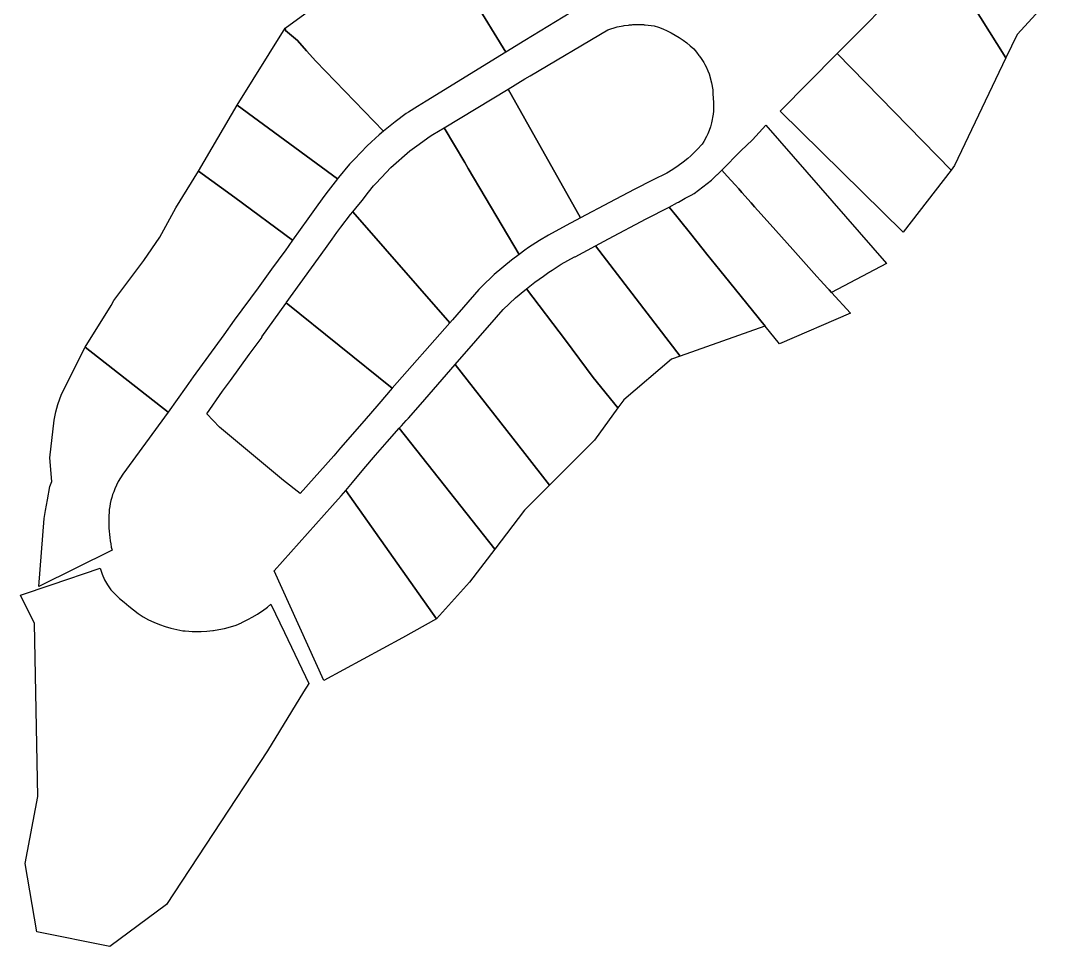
# Model space of a CAD drawing. Header units: metres. Extents: x 3 to 1005126, y 39 to 4383651.
# Drawn here: x 485780.2 to 486037.1, y 4356869.5 to 4357100.4 of the extents above; entities that cross this region are included whole.
import ezdxf

# ---------------------------------------------------------------- set-up
doc = ezdxf.new("R2010")
doc.units = ezdxf.units.M
doc.header["$MEASUREMENT"] = 0
doc.layers.add('TM_Llucmajor', color=7, linetype='Continuous')

msp = doc.modelspace()

# ---------------------------------------------------------------- linework, layer by layer
at = {"layer": 'TM_Llucmajor', "linetype": 'Continuous', "flags": 128}
for points in [[(485901.25, 4357092.49), (485885.11, 4357118.87), (485898.88, 4357135.46), (485905.99, 4357124.17), (485919.14, 4357103.29), (485917.45, 4357102.39), (485905.99, 4357095.39), (485901.25, 4357092.49)], [(486025.96, 4357091.07), (486009.22, 4357117.71), (486022.25, 4357131.07), (486037.06, 4357106.05), (486028.73, 4357096.89), (486025.96, 4357091.07)], [(485870.74, 4357072.79), (485853.87, 4357090.25), (485851.57, 4357092.8), (485849.27, 4357095.35), (485846.33, 4357097.89), (485846.21, 4357098.45), (485861.17, 4357109.46), (485885.11, 4357118.87), (485901.25, 4357092.49), (485881.35, 4357080.29), (485879.23, 4357078.95), (485876.97, 4357077.51), (485876.42, 4357077.16), (485873.68, 4357075.11), (485870.74, 4357072.79)], [(486012.3, 4357063.05), (485983.91, 4357092.17), (486001.91, 4357110.33), (486004.25, 4357112.7), (486009.22, 4357117.71), (486025.96, 4357091.07), (486013.18, 4357064.18), (486012.3, 4357063.05)], [(485905.99, 4357075.83), (485901.82, 4357083.25), (485905.99, 4357085.79), (485907.29, 4357086.58), (485926.67, 4357098.01), (485929.04, 4357098.76), (485930.54, 4357099.06), (485930.75, 4357099.1), (485931.83, 4357099.23), (485932.05, 4357099.26), (485932.49, 4357099.31), (485932.71, 4357099.32), (485932.93, 4357099.34), (485933.14, 4357099.35), (485933.58, 4357099.37), (485933.99, 4357099.37), (485934.49, 4357099.37), (485934.89, 4357099.37), (485935.55, 4357099.34), (485935.76, 4357099.33), (485935.98, 4357099.31), (485938.25, 4357099.07), (485939.35, 4357098.71), (485940.42, 4357098.29), (485941.48, 4357097.82), (485942.51, 4357097.31), (485943.52, 4357096.75), (485944.5, 4357096.14), (485945.46, 4357095.49), (485946.37, 4357094.79), (485947.26, 4357094.05), (485948.11, 4357093.27), (485948.78, 4357092.49), (485949.4, 4357091.68), (485949.51, 4357091.52), (485950, 4357090.86), (485950.47, 4357090.16), (485950.6, 4357089.93), (485950.9, 4357089.39), (485951.18, 4357088.81), (485951.65, 4357087.79), (485951.92, 4357087.07), (485952.56, 4357084.84), (485952.84, 4357083.07), (485952.85, 4357082.82), (485952.89, 4357082.13), (485953.05, 4357079.92), (485953.04, 4357079.66), (485953, 4357077.74), (485952.93, 4357077), (485952.58, 4357074.85), (485952.27, 4357073.84), (485951.95, 4357072.91), (485951.63, 4357072.11), (485951.31, 4357071.45), (485950.67, 4357070.23), (485950.18, 4357069.5), (485949, 4357068.22), (485947.37, 4357066.6), (485946.64, 4357065.97), (485945.51, 4357065.03), (485944.25, 4357064.11), (485942.86, 4357063.2), (485941.4, 4357062.34), (485937.98, 4357060.61), (485933.25, 4357058.19), (485927.09, 4357054.97), (485919.86, 4357051.16), (485905.99, 4357075.83)], [(485859.3, 4357060.9), (485834.25, 4357079.27), (485846.21, 4357098.45), (485846.33, 4357097.89), (485849.27, 4357095.35), (485851.57, 4357092.8), (485853.87, 4357090.25), (485870.74, 4357072.79), (485869.69, 4357071.86), (485868.76, 4357071.03), (485867.64, 4357070.04), (485866.65, 4357069.16), (485863.47, 4357065.8), (485862.3, 4357064.57), (485859.56, 4357061.23), (485859.3, 4357060.9)], [(486012.3, 4357063.05), (486000.31, 4357047.6), (485969.69, 4357077.76), (485983.91, 4357092.17), (486012.3, 4357063.05)], [(485890.99, 4357065), (485885.9, 4357073.64), (485901.82, 4357083.25), (485905.99, 4357075.83), (485919.86, 4357051.16), (485916.26, 4357049.24), (485911.87, 4357046.88), (485909.64, 4357045.5), (485906.9, 4357043.73), (485905.99, 4357043.06), (485904.54, 4357042), (485891.88, 4357063.49), (485890.99, 4357065)], [(485848.07, 4357045.59), (485833.71, 4357056.26), (485824.63, 4357062.82), (485834.25, 4357079.27), (485859.3, 4357060.9), (485856.4, 4357057.15), (485855.45, 4357055.9), (485853.98, 4357053.85), (485851.85, 4357050.94), (485848.07, 4357045.59)], [(485959.88, 4357067.87), (485962.73, 4357070.59), (485966.11, 4357074.25), (485996.22, 4357039.78), (485982.46, 4357032.57), (485981.85, 4357033.23), (485981.5, 4357033.61), (485979.72, 4357035.54), (485978.8, 4357036.57), (485972.79, 4357043.3), (485970, 4357046.41), (485967.17, 4357049.58), (485964.08, 4357053.03), (485963.3, 4357053.9), (485962.41, 4357054.9), (485960.12, 4357057.47), (485959.32, 4357058.36), (485958.41, 4357059.38), (485956.47, 4357061.54), (485955.09, 4357063.07), (485959.88, 4357067.87)], [(485887.31, 4357025.02), (485863.13, 4357052.69), (485863.84, 4357053.54), (485865.4, 4357055.5), (485867.02, 4357057.56), (485868.24, 4357059.11), (485868.74, 4357059.64), (485870.28, 4357061.26), (485872.61, 4357063.71), (485877.35, 4357067.85), (485879.06, 4357069.1), (485882.4, 4357071.52), (485883.08, 4357071.94), (485885.9, 4357073.64), (485890.99, 4357065), (485891.88, 4357063.49), (485904.54, 4357042), (485902.63, 4357040.59), (485898.35, 4357037.02), (485895.16, 4357033.97), (485894.49, 4357033.32), (485887.94, 4357025.73), (485887.31, 4357025.02)], [(485817.04, 4357002.7), (485796.32, 4357018.95), (485802.83, 4357029.34), (485803.49, 4357030.52), (485810.96, 4357040.56), (485814.93, 4357046.37), (485818.92, 4357053.7), (485824.63, 4357062.82), (485833.71, 4357056.26), (485848.07, 4357045.59), (485846.21, 4357042.97), (485846.16, 4357042.89), (485842.78, 4357038.38), (485839.46, 4357033.69), (485833.49, 4357025.67), (485830.93, 4357021.98), (485823.3, 4357011.51), (485821.55, 4357009.02), (485817.04, 4357002.7)], [(485957.15, 4357035.01), (485954.61, 4357038.14), (485951.4, 4357042.13), (485950.49, 4357043.26), (485946.95, 4357047.65), (485944.86, 4357050.24), (485943.86, 4357051.48), (485941.99, 4357053.79), (485941.95, 4357053.84), (485944.07, 4357054.98), (485944.28, 4357055.1), (485946, 4357056.03), (485947.45, 4357056.81), (485948.24, 4357057.25), (485952.53, 4357060.54), (485953.08, 4357061.06), (485953.9, 4357061.87), (485954.01, 4357061.98), (485954.55, 4357062.51), (485955.02, 4357063), (485955.09, 4357063.07), (485956.47, 4357061.54), (485958.41, 4357059.38), (485959.32, 4357058.36), (485960.12, 4357057.47), (485962.41, 4357054.9), (485963.3, 4357053.9), (485964.08, 4357053.03), (485967.17, 4357049.58), (485970, 4357046.41), (485972.79, 4357043.3), (485978.8, 4357036.57), (485979.72, 4357035.54), (485981.5, 4357033.61), (485981.85, 4357033.23), (485982.46, 4357032.57), (485987.22, 4357027.39), (485969.54, 4357019.72), (485965.91, 4357024.16), (485962.73, 4357028.06), (485957.15, 4357035.01)], [(485944.72, 4357016.68), (485923.65, 4357044.21), (485926.85, 4357045.92), (485936.26, 4357050.91), (485941.95, 4357053.84), (485941.99, 4357053.79), (485943.86, 4357051.48), (485944.86, 4357050.24), (485946.95, 4357047.65), (485950.49, 4357043.26), (485951.4, 4357042.13), (485954.61, 4357038.14), (485957.15, 4357035.01), (485962.73, 4357028.06), (485965.91, 4357024.16), (485965.87, 4357024.14), (485944.72, 4357016.68)], [(485872.92, 4357008.67), (485846.45, 4357029.94), (485856.32, 4357043.48), (485857.92, 4357045.85), (485859.12, 4357047.51), (485860.08, 4357048.84), (485862.52, 4357051.96), (485863.13, 4357052.69), (485887.31, 4357025.02), (485872.92, 4357008.67)], [(485929.19, 4357003.75), (485923.03, 4357011.36), (485916.14, 4357020.63), (485906.39, 4357033.46), (485908.47, 4357035.1), (485910.62, 4357036.65), (485911.94, 4357037.59), (485912.82, 4357038.15), (485914.82, 4357039.44), (485915.02, 4357039.57), (485918.4, 4357041.4), (485918.51, 4357041.46), (485923.65, 4357044.21), (485944.72, 4357016.68), (485942.58, 4357015.93), (485930.66, 4357005.77), (485929.19, 4357003.75)], [(485905.99, 4356992.36), (485888.63, 4357014.62), (485898.89, 4357026.37), (485900.62, 4357028.3), (485903.68, 4357031.18), (485905.99, 4357033.12), (485906.39, 4357033.46), (485916.14, 4357020.63), (485923.03, 4357011.36), (485929.19, 4357003.75), (485923.33, 4356995.69), (485912.13, 4356984.49), (485905.99, 4356992.36)], [(485872.92, 4357008.67), (485869.57, 4357004.82), (485865.95, 4357000.57), (485860.05, 4356993.8), (485858.35, 4356991.85), (485850, 4356982.38), (485845.79, 4356985.63), (485829.81, 4356998.93), (485826.68, 4357002.31), (485830.62, 4357007.93), (485832.59, 4357010.63), (485837.22, 4357017.09), (485840.46, 4357021.44), (485840.38, 4357021.52), (485846.37, 4357029.83), (485846.45, 4357029.94), (485872.92, 4357008.67)], [(485817.04, 4357002.7), (485805.72, 4356987.23), (485804.58, 4356985.37), (485803.76, 4356983.56), (485803.47, 4356982.86), (485803.2, 4356982.14), (485802.97, 4356981.41), (485802.77, 4356980.67), (485802.6, 4356979.92), (485802.47, 4356979.16), (485802.37, 4356978.41), (485802.3, 4356977.65), (485802.27, 4356976.97), (485802.27, 4356976.89), (485802.24, 4356976.18), (485802.23, 4356975.38), (485802.24, 4356974.59), (485802.27, 4356973.79), (485802.32, 4356973), (485802.39, 4356972.2), (485802.48, 4356971.41), (485802.59, 4356970.63), (485802.72, 4356969.84), (485802.87, 4356969.06), (485803.04, 4356968.29), (485784.79, 4356959.19), (485786.15, 4356976.22), (485786.43, 4356978.17), (485786.98, 4356980.86), (485787.57, 4356984.19), (485788, 4356985.41), (485787.56, 4356991.34), (485788.61, 4357000.73), (485789.04, 4357002.78), (485789.49, 4357004.65), (485790.47, 4357007.16), (485796.32, 4357018.95), (485817.04, 4357002.7)], [(485898.5, 4356968.56), (485874.68, 4356998.69), (485875.24, 4356999.32), (485875.81, 4356999.96), (485876.38, 4357000.59), (485876.94, 4357001.22), (485879.99, 4357004.6), (485888.63, 4357014.62), (485905.99, 4356992.36), (485912.13, 4356984.49), (485905.99, 4356978.35), (485905.89, 4356978.25), (485898.5, 4356968.56)], [(485883.98, 4356951.14), (485861.33, 4356983.2), (485863, 4356985.2), (485865.86, 4356988.57), (485868.76, 4356991.94), (485871.67, 4356995.28), (485874.68, 4356998.69), (485898.5, 4356968.56), (485892.23, 4356960.34), (485883.98, 4356951.14)], [(485855.9, 4356935.81), (485843.5, 4356963.1), (485858, 4356979.41), (485860.15, 4356981.8), (485861.33, 4356983.2), (485883.98, 4356951.14), (485875.5, 4356946.43), (485855.9, 4356935.81)], [(485837.09, 4356951.06), (485838.03, 4356951.57), (485839.3, 4356952.36), (485840.17, 4356952.94), (485840.55, 4356953.19), (485841.78, 4356954.06), (485842.64, 4356954.8), (485846.02, 4356947.76), (485852.14, 4356935.07), (485850.82, 4356932.93), (485841.78, 4356918.28), (485816.6, 4356879.91), (485802.53, 4356869.47), (485784.32, 4356873.08), (485781.41, 4356890.14), (485784.52, 4356906.89), (485783.7, 4356950.02), (485780.24, 4356957.07), (485787.89, 4356959.66), (485800.12, 4356963.8), (485800.62, 4356962.31), (485801.14, 4356960.88), (485801.92, 4356959.6), (485802.78, 4356958.37), (485803.81, 4356957.29), (485804.91, 4356956.27), (485806.04, 4356955.28), (485807.21, 4356954.33), (485807.23, 4356954.3), (485808.38, 4356953.4), (485809.58, 4356952.51), (485810.83, 4356951.67), (485812.14, 4356950.95), (485813.5, 4356950.32), (485814.89, 4356949.74), (485816.3, 4356949.23), (485817.74, 4356948.81), (485819.2, 4356948.46), (485820.67, 4356948.21), (485821.31, 4356948.15), (485822.17, 4356948.06), (485823.01, 4356948.03), (485823.67, 4356948.01), (485825.17, 4356948.02), (485825.31, 4356948.02), (485826.66, 4356948.08), (485828.16, 4356948.24), (485828.23, 4356948.24), (485828.32, 4356948.26), (485829.64, 4356948.46), (485831.11, 4356948.75), (485832.56, 4356949.13), (485833.98, 4356949.61), (485835.36, 4356950.2), (485835.44, 4356950.24), (485836.43, 4356950.72), (485837.09, 4356951.06)]]:
    msp.add_lwpolyline(points, close=True, dxfattribs=at)

doc.saveas('drawing.dxf')
